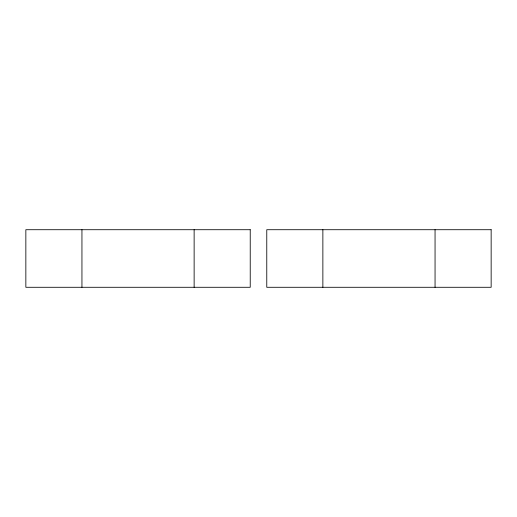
<?xml version="1.0" encoding="UTF-8"?>
<svg xmlns="http://www.w3.org/2000/svg" width="517" height="517" viewBox="0 0 517 517"><rect width="100%" height="100%" fill="white"/><g stroke="black" fill="none" stroke-linecap="round" stroke-linejoin="round"><path stroke-width="0.78" d="M435.055 229.716L435.055 287.284M322.867 229.716L322.867 287.284M194.133 229.716L194.133 287.284M81.944 229.716L81.944 287.284M250.228 229.716L25.85 229.716L25.85 287.284L250.228 287.284L250.228 229.716M491.15 229.716L266.772 229.716L266.772 287.284L491.15 287.284L491.15 229.716"/></g></svg>
